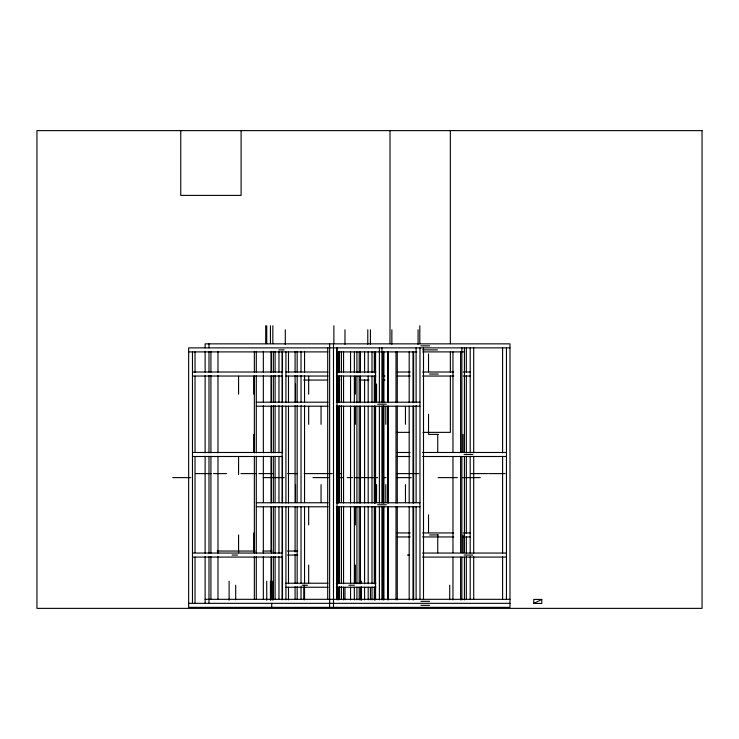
<?xml version="1.0" encoding="UTF-8"?>
<svg xmlns="http://www.w3.org/2000/svg" width="739" height="739" viewBox="0 0 739 739"><rect width="100%" height="100%" fill="white"/><g stroke="black" fill="none" stroke-linecap="round" stroke-linejoin="round"><path stroke-width="1.11" d="M208.989 556.643L208.989 603.338M208.989 553.178L208.989 456.296M208.989 452.831L208.989 375.56M208.989 372.096L208.989 351.339M533.761 603.449L541.807 599.431L541.807 603.449L533.761 603.449L533.761 599.431L541.807 599.431M420.897 345.861L429.59 345.861M509.984 347.875L188.657 347.875L188.657 607.366L509.984 607.366L509.984 343.857L205.128 343.857L205.128 347.875M278.825 349.889L284.219 349.889M422.634 349.889L437.405 349.889M188.657 351.903L327.94 351.903M336.873 351.903L416.907 351.903M422.8 351.903L464.425 351.903M192.473 372.013L282.372 372.013M285.928 372.013L328.014 372.013M336.337 372.013L375.865 372.013M397.231 372.013L410.302 372.013M422.569 372.013L453.663 372.013M463.279 372.013L470.189 372.013M429.618 374.026L438.31 374.026M192.473 376.04L282.372 376.04M285.928 376.04L328.014 376.04M336.337 376.04L375.865 376.04M382.617 376.04L384.908 376.04M397.231 376.04L410.302 376.04M422.569 376.04L453.663 376.04M463.279 376.04L470.189 376.04M303.627 380.058L327.673 380.058M337.547 380.058L339.838 380.058M359.727 380.058L368.881 380.058M382.617 380.058L384.908 380.058M256.285 402.192L328.014 402.192M336.337 402.192L419.974 402.192M377.657 404.196L386.349 404.196M256.285 406.21L328.014 406.21M336.337 406.21L419.974 406.21M396.834 432.361L409.351 432.361M423.022 432.361L450.347 432.361L450.347 375.929M438.31 434.375L428.528 434.375L428.528 414.256M192.473 452.48L282.372 452.48M397.148 452.48L410.043 452.48M422.542 452.48L506.455 452.48M464.138 454.485L472.821 454.485M192.473 456.499L282.372 456.499M397.148 456.499L410.043 456.499M422.542 456.499L506.455 456.499M195.604 473.597L211.252 473.597M213.488 473.597L226.476 473.597M240.969 473.597L256.609 473.597M258.844 473.597L273.661 473.597M287.619 473.597L297.595 473.597M304.163 473.597L332.227 473.597M338.425 473.597L341.778 473.597M396.963 473.597L418.708 473.597M471.112 473.597L487.675 473.597M488.636 473.597L505.18 473.597M172.778 477.616L190.764 477.616M263.112 477.616L284.219 477.616M312.957 477.616L328.264 477.616M337.788 477.616L343.506 477.616M347.256 477.616L352.651 477.616M354.859 477.616L377.675 477.616M382.599 477.616L386.026 477.616M396.658 477.616L411.29 477.616M438.088 477.616L457.413 477.616M462.355 477.616L480.313 477.616M256.285 502.76L328.079 502.76M336.337 502.76L419.974 502.76M377.657 504.774L386.349 504.774M256.285 506.788L328.079 506.788M336.337 506.788L419.974 506.788M397.231 532.939L410.302 532.939M422.569 532.939L453.663 532.939M463.279 532.939L470.189 532.939M429.618 534.953L438.31 534.953M397.231 536.957L410.302 536.957M422.569 536.957L453.663 536.957M463.279 536.957L470.189 536.957M217.127 551.045L255.158 551.045M262.825 551.045L272.044 551.045M287.425 551.045L297.799 551.045M192.473 553.049L282.372 553.049M422.542 553.049L506.455 553.049M232.092 555.063L237.496 555.063M287.425 555.063L297.799 555.063M407.337 555.063L409.388 555.063M464.138 555.063L472.821 555.063M192.473 557.077L282.372 557.077M422.542 557.077L506.455 557.077M285.928 583.228L328.014 583.228M336.337 583.228L375.865 583.228M302.186 585.242L307.581 585.242M348.91 585.242L354.314 585.242M285.928 587.246L328.014 587.246M336.337 587.246L375.865 587.246M205.128 599.32L509.984 599.32M420.897 601.334L429.59 601.334M188.657 603.338L509.984 603.338M420.897 605.352L429.59 605.352M506.455 347.875L506.455 599.32M502.594 347.875L502.594 452.831M502.594 456.296L502.594 553.178M502.594 556.643L502.594 599.32M473.717 347.875L473.717 452.831M473.717 456.296L473.717 553.178M473.717 556.643L473.717 599.32M470.189 347.875L470.189 452.831M470.189 456.296L470.189 553.178M470.189 556.643L470.189 599.32M466.327 347.875L466.327 372.096M466.327 375.56L466.327 452.831M466.327 456.296L466.327 533.576M466.327 537.031L466.327 553.178M466.327 556.643L466.327 599.32M464.425 347.875L464.425 452.25M464.425 456.859L464.425 552.587M464.425 557.206L464.425 599.883M463.048 434.375L463.048 452.25M463.048 534.953L463.048 552.827M461.866 347.875L461.866 452.25M461.866 456.859L461.866 552.587M461.866 557.206L461.866 599.883M460.591 351.903L460.591 452.25M460.591 456.859L460.591 552.587M460.591 557.206L460.591 599.883M452.961 351.903L452.961 452.25M452.961 456.859L452.961 552.587M452.961 557.206L452.961 599.883M450.347 130.627L450.347 343.681M450.347 351.746L450.347 372.474M449.728 585.242L449.728 599.763M437.747 434.375L437.747 452.25M437.747 534.953L437.747 552.827M428.528 353.907L428.528 371.791M428.528 514.834L428.528 532.717M423.502 347.875L423.502 599.32M419.974 347.875L419.974 599.32M419.807 325.751L419.807 343.626M418.089 329.77L418.089 344.3M416.112 347.875L416.112 402.09M416.112 405.545L416.112 502.437M416.112 507.046L416.112 599.32M413.637 351.903L413.637 402.653M413.637 406.108L413.637 502.991M413.637 506.455L413.637 599.883M412.999 351.903L412.999 402.653M412.999 406.108L412.999 502.991M412.999 506.455L412.999 599.883M409.184 351.903L409.184 402.653M409.184 406.108L409.184 502.991M409.184 506.455L409.184 599.883M405.462 406.432L405.462 424.315M405.462 484.664L405.462 502.538M397.286 351.903L397.286 402.653M397.286 406.108L397.286 502.991M397.286 506.455L397.286 599.883M396.002 351.903L396.002 402.653M396.002 406.108L396.002 502.991M396.002 506.455L396.002 599.883M391.864 329.77L391.864 344.3M389.998 130.627L389.998 343.681M388.381 351.903L388.381 402.653M388.381 406.108L388.381 502.991M388.381 506.455L388.381 599.883M387.735 351.903L387.735 402.653M387.735 406.108L387.735 502.991M387.735 506.455L387.735 599.883M385.795 406.432L385.795 424.315M385.795 484.664L385.795 502.538M383.92 351.903L383.92 402.653M383.92 406.108L383.92 502.991M383.92 506.455L383.92 599.883M383.338 351.339L383.338 376.714M383.338 379.015L383.338 402.09M383.338 405.545L383.338 502.437M383.338 507.046L383.338 599.32M383.218 351.903L383.218 402.653M383.218 406.108L383.218 502.991M383.218 506.455L383.218 599.883M381.943 347.875L381.943 402.653M381.943 406.108L381.943 502.991M381.943 506.455L381.943 599.883M379.384 347.875L379.384 402.653M379.384 406.108L379.384 502.991M379.384 506.455L379.384 599.883M376.567 384.086L376.567 401.961M376.567 484.664L376.567 502.538M375.569 351.903L375.569 402.653M375.569 406.108L375.569 502.991M375.569 506.455L375.569 599.883M374.544 351.903L374.544 372.659M374.544 376.123L374.544 402.653M374.544 406.108L374.544 502.991M374.544 506.455L374.544 583.736M374.544 587.191L374.544 599.883M374.313 351.903L374.313 372.659M374.313 376.123L374.313 402.653M374.313 406.108L374.313 502.991M374.313 506.455L374.313 583.736M374.313 587.191L374.313 599.883M371.994 351.903L371.994 372.659M371.994 376.123L371.994 402.653M371.994 406.108L371.994 502.991M371.994 506.455L371.994 583.736M371.994 587.191L371.994 599.883M370.424 329.77L370.424 344.3M370.424 587.477L370.424 599.763M368.179 351.903L368.179 372.659M368.179 376.123L368.179 402.653M368.179 406.108L368.179 502.991M368.179 506.455L368.179 583.736M368.179 587.191L368.179 599.883M367.782 329.77L367.782 344.3M364.595 351.903L364.595 372.659M364.595 379.578L364.595 402.653M364.595 406.108L364.595 502.991M364.595 506.455L364.595 583.736M364.595 587.191L364.595 599.883M361.482 581.214L361.482 583.45M361.482 586.803L361.482 600.216M360.456 351.903L360.456 372.659M360.456 376.123L360.456 402.653M360.456 406.108L360.456 502.991M360.456 506.455L360.456 583.736M360.456 587.191L360.456 599.883M359.182 351.903L359.182 372.659M359.182 376.123L359.182 402.653M359.182 406.108L359.182 502.991M359.182 506.455L359.182 583.736M359.182 587.191L359.182 599.883M356.919 351.903L356.919 372.659M356.919 376.123L356.919 402.653M356.919 406.108L356.919 502.991M356.919 506.455L356.919 583.736M356.919 587.191L356.919 599.883M355.394 376.262L355.394 394.146M355.394 406.432L355.394 424.315M355.394 507.009L355.394 524.893M355.394 565.123L355.394 583.006M354.36 351.903L354.36 372.659M354.36 376.123L354.36 402.653M354.36 406.108L354.36 502.991M354.36 506.455L354.36 583.736M354.36 587.191L354.36 599.883M350.545 351.903L350.545 372.659M350.545 376.123L350.545 402.653M350.545 406.108L350.545 502.991M350.545 506.455L350.545 583.736M350.545 587.191L350.545 599.883M344.974 329.77L344.974 344.3M344.974 587.477L344.974 599.763M343.561 351.903L343.561 372.659M343.561 376.123L343.561 402.653M343.561 406.108L343.561 502.991M343.561 506.455L343.561 583.736M343.561 587.191L343.561 599.883M341.446 351.339L341.446 372.096M341.446 375.56L341.446 402.09M341.446 405.545L341.446 502.437M341.446 507.046L341.446 583.173M341.446 586.627L341.446 599.32M339.515 351.339L339.515 372.096M339.515 375.56L339.515 402.09M339.515 405.545L339.515 502.437M339.515 507.046L339.515 583.173M339.515 586.627L339.515 599.32M338.397 351.903L338.397 372.659M338.397 376.123L338.397 402.653M338.397 406.108L338.397 502.991M338.397 506.455L338.397 583.736M338.397 587.191L338.397 599.883M337.123 351.903L337.123 372.659M337.123 376.123L337.123 402.653M337.123 406.108L337.123 502.991M337.123 506.455L337.123 583.736M337.123 587.191L337.123 599.883M337.021 347.875L337.021 599.32M336.698 347.875L336.698 402.09M336.698 405.545L336.698 502.437M336.698 507.046L336.698 599.32M333.88 325.751L333.88 343.626M333.492 343.857L333.492 607.366M329.631 343.857L329.631 607.366M327.7 347.875L327.7 599.32M321.059 406.432L321.059 424.315M321.059 484.664L321.059 502.538M308.662 376.262L308.662 394.146M308.662 406.432L308.662 424.315M308.662 507.009L308.662 524.893M308.662 565.123L308.662 583.006M304.551 351.339L304.551 372.096M304.551 375.56L304.551 402.09M304.551 405.545L304.551 502.437M304.551 507.046L304.551 583.173M304.551 586.627L304.551 599.32M304.209 585.242L304.209 599.763M304.126 587.477L304.126 599.763M301.022 351.339L301.022 372.096M301.022 375.56L301.022 402.09M301.022 405.545L301.022 502.437M301.022 507.046L301.022 583.173M301.022 586.627L301.022 599.32M297.161 351.339L297.161 372.096M297.161 375.56L297.161 402.09M297.161 405.545L297.161 502.437M297.161 507.046L297.161 583.173M297.161 586.627L297.161 599.32M295.526 384.086L295.526 401.961M295.526 484.664L295.526 502.538M295.092 351.339L295.092 372.096M295.092 375.56L295.092 402.09M295.092 405.545L295.092 502.437M295.092 507.046L295.092 552.033M295.092 554.333L295.092 583.173M295.092 586.627L295.092 599.32M288.487 351.903L288.487 372.659M288.487 376.123L288.487 402.653M288.487 406.108L288.487 502.991M288.487 506.455L288.487 583.736M288.487 587.191L288.487 599.883M285.928 351.903L285.928 402.653M285.928 406.108L285.928 502.991M285.928 506.455L285.928 599.883M285.3 329.77L285.3 344.3M282.492 351.339L282.492 372.096M282.492 375.56L282.492 402.09M282.492 405.545L282.492 452.831M282.492 456.296L282.492 502.437M282.492 507.046L282.492 553.178M282.492 556.643L282.492 599.32M282.113 351.903L282.113 402.653M282.113 406.108L282.113 502.991M282.113 506.455L282.113 599.883M278.963 351.339L278.963 372.096M278.963 375.56L278.963 402.09M278.963 405.545L278.963 452.831M278.963 456.296L278.963 502.437M278.963 507.046L278.963 553.178M278.963 556.643L278.963 599.32M275.102 351.339L275.102 372.096M275.102 375.56L275.102 402.09M275.102 405.545L275.102 452.831M275.102 456.296L275.102 502.437M275.102 507.046L275.102 553.178M275.102 556.643L275.102 599.32M273.338 351.339L273.338 372.096M273.338 375.56L273.338 402.09M273.338 405.545L273.338 452.831M273.338 456.296L273.338 502.437M273.338 507.046L273.338 553.178M273.338 556.643L273.338 599.32M272.839 325.751L272.839 343.626M272.839 581.214L272.839 600.216M271.721 603.338L271.721 607.366M271.407 351.339L271.407 372.096M271.407 375.56L271.407 402.09M271.407 405.545L271.407 452.831M271.407 456.296L271.407 502.437M271.407 507.046L271.407 553.178M271.407 556.643L271.407 599.32M271.148 351.903L271.148 372.659M271.148 376.123L271.148 402.653M271.148 406.108L271.148 452.25M271.148 456.859L271.148 502.991M271.148 506.455L271.148 551.442M271.148 557.206L271.148 599.883M270.437 325.751L270.437 343.626M270.437 581.214L270.437 600.216M266.733 325.751L266.733 343.626M266.733 581.214L266.733 600.216M265.717 325.751L265.717 343.626M263.343 351.339L263.343 372.096M263.343 375.56L263.343 402.09M263.343 405.545L263.343 452.831M263.343 456.296L263.343 502.437M263.343 507.046L263.343 553.178M263.343 556.643L263.343 599.32M256.285 351.339L256.285 372.096M256.285 375.56L256.285 452.831M256.285 456.296L256.285 553.178M256.285 556.643L256.285 599.32M254.355 351.339L254.355 372.096M254.355 375.56L254.355 452.831M254.355 456.296L254.355 553.178M254.355 556.643L254.355 599.32M253.81 376.262L253.81 394.146M253.81 434.375L253.81 452.25M253.81 532.939L253.81 551.931M241.099 130.627L241.099 195.401L180.759 195.401L180.759 130.627M238.577 376.262L238.577 394.146M238.577 456.72L238.577 474.604M238.577 534.953L238.577 552.827M235.695 585.242L235.695 599.763M229.118 581.214L229.118 600.216M217.977 351.339L217.977 372.096M217.977 375.56L217.977 452.831M217.977 456.296L217.977 553.178M217.977 556.643L217.977 599.32M210.92 351.339L210.92 372.096M210.92 375.56L210.92 452.831M210.92 456.296L210.92 553.178M210.92 556.643L210.92 599.32M208.989 343.857L208.989 347.875M205.128 351.339L205.128 372.096M205.128 375.56L205.128 452.831M205.128 456.296L205.128 553.178M205.128 556.643L205.128 603.338M195.031 351.903L195.031 372.659M195.031 376.123L195.031 452.25M195.031 456.859L195.031 552.587M195.031 557.206L195.031 603.338M192.473 351.903L192.473 603.338M702.05 130.627L36.95 130.627L36.95 608.373L702.05 608.373L702.05 130.627"/></g></svg>
